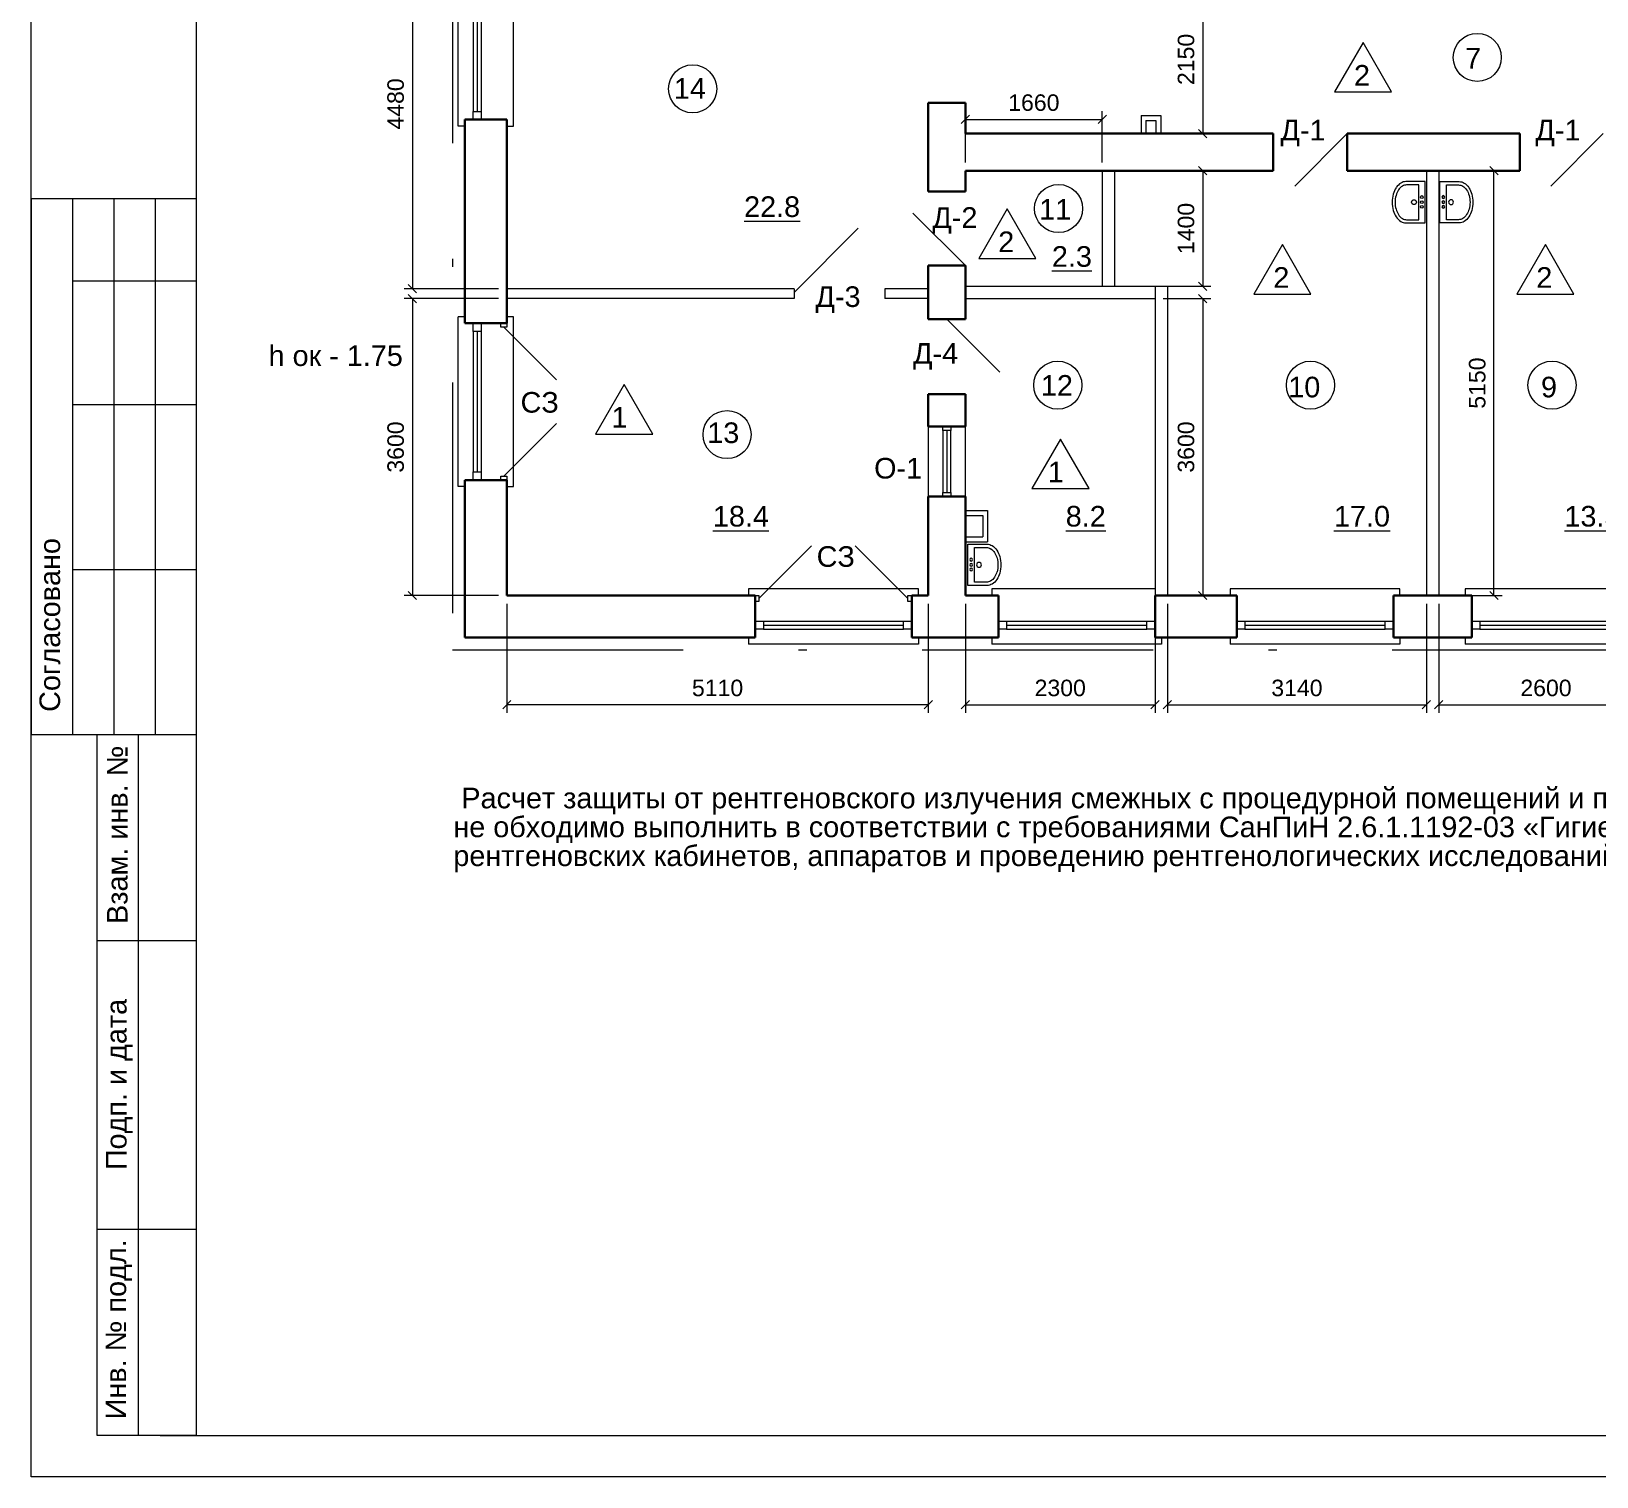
# Model space of a CAD drawing. Header units: metres. Extents: x 14591 to 15202, y 5442 to 5571.
# Drawn here: x 14917.21 to 14936.19, y 5478.8 to 5496.32 of the extents above; entities that cross this region are included whole.
import ezdxf
from ezdxf.enums import TextEntityAlignment as Align

# ---------------------------------------------------------------- set-up
doc = ezdxf.new("R2010")
doc.units = ezdxf.units.M
doc.header["$MEASUREMENT"] = 0
doc.linetypes.add('DGN Style 4', pattern=[5.601258, 2.79888, -1.39944, 0.003499, -1.39944])
doc.layers.get('Defpoints').update_dxf_attribs({"lineweight": 0})
for name, color, linetype, lineweight in [('Level 44', 7, 'Continuous', 0), ('Level 50', 7, 'Continuous', 0), ('Level 63', 7, 'Continuous', 0), ('Стены', 7, 'Continuous', 13)]:
    doc.layers.add(name, color=color, linetype=linetype, lineweight=lineweight)
doc.styles.add('Style-Arial', font='arial.ttf')
doc.styles.add('Style-txt', font='txt.shx')
doc.dimstyles.new('100', dxfattribs={"dimtxt": 0.25, "dimasz": 0.1875, "dimexe": 0.125, "dimexo": 0.125, "dimgap": 0.0625, "dimtad": 1, "dimdec": 0, "dimlfac": 1000, "dimzin": 11, "dimdsep": 46, "dimtxsty": 'Style-txt', "dimblk": 'OBLIQUE', "dimcen": 0.09, "dimadec": 0, "dimazin": 3, "dimtfac": 1, "dimtdec": 0, "dimtmove": 0, "dimatfit": 3, "dimldrblk": 'TerminatorOpen', "dimfxl": 1, "dimfrac": 2, "dimtzin": 11, "dimlwd": 0, "dimlwe": 0, "dimarcsym": 0})

# ---------------------------------------------------------------- blocks, each defined once
blk = doc.blocks.new('*U50')
at = {"layer": 'Стены', "color": 7, "linetype": 'Continuous', "lineweight": 0}
for p, q in [((-1.03, 0.335), (1.03, 0.335)), ((-1.03, 0.255), (-1.03, 0.335)), ((1.03, 0.255), (1.03, 0.335)), ((0.85, 0.155), (-0.85, 0.155)), ((0.85, 0.105), (-0.85, 0.105)), ((0.85, 0.055), (-0.85, 0.055)), ((-0.95, -0.335), (1.03, -0.335)), ((1.03, -0.335), (1.03, -0.255))]:
    blk.add_line(p, q, dxfattribs=at)
at = {"layer": 'Стены', "color": 7, "linetype": 'Continuous', "lineweight": 30}
for p, q in [((-0.95, -0.255), (-0.95, 0.255)), ((0.95, -0.255), (0.95, 0.255))]:
    blk.add_line(p, q, dxfattribs=at)
at = {"layer": 'Стены', "color": 7, "linetype": 'Continuous', "lineweight": 13, "flags": 128}
for points in [[(-0.95, 0.155), (-0.85, 0.155), (-0.85, 0.055), (-0.95, 0.055), (-0.95, 0.155)], [(0.85, 0.155), (0.95, 0.155), (0.95, 0.055), (0.85, 0.055), (0.85, 0.155)]]:
    blk.add_lwpolyline(points, close=True, dxfattribs=at)
blk = doc.blocks.new('*U54')
at = {"layer": 'Стены', "color": 7, "linetype": 'Continuous', "lineweight": 0}
for p, q in [((-0.335, -1.03), (-0.335, 1.03)), ((-0.255, 1.03), (-0.335, 1.03)), ((0.335, 1.03), (0.255, 1.03)), ((0.335, -1.03), (0.335, 1.03)), ((-0.155, 0.85), (-0.155, -0.85)), ((-0.105, 0.85), (-0.105, -0.85)), ((-0.055, 0.85), (-0.055, -0.85)), ((-0.255, -1.03), (-0.335, -1.03)), ((0.255, -1.03), (0.335, -1.03))]:
    blk.add_line(p, q, dxfattribs=at)
at = {"layer": 'Стены', "color": 7, "linetype": 'Continuous', "lineweight": 30}
for p, q in [((0.255, 0.95), (-0.255, 0.95)), ((0.255, -0.95), (-0.255, -0.95))]:
    blk.add_line(p, q, dxfattribs=at)
at = {"layer": 'Стены', "color": 7, "linetype": 'Continuous', "lineweight": 13, "flags": 128}
for points in [[(-0.155, 0.85), (-0.155, 0.95), (-0.055, 0.95), (-0.055, 0.85), (-0.155, 0.85)], [(-0.155, -0.95), (-0.155, -0.85), (-0.055, -0.85), (-0.055, -0.95), (-0.155, -0.95)]]:
    blk.add_lwpolyline(points, close=True, dxfattribs=at)
blk = doc.blocks.new('ум6')
at = {"layer": 'Стены', "color": 7, "linetype": 'Continuous', "lineweight": 0}
for p, q in [((-0.325, 0), (-0.325, -0.306)), ((0.325, 0), (-0.325, 0)), ((0.325, -0.306), (0.325, 0)), ((-0.274, -0.103), (-0.274, -0.294)), ((0.275, -0.103), (-0.274, -0.103)), ((0.275, -0.294), (0.275, -0.103))]:
    blk.add_line(p, q, dxfattribs=at)
for centre, radius in [((-0.082, -0.054), 0.0217), ((-0.001, -0.176), 0.0383), ((-0.001, -0.054), 0.0217), ((0.074, -0.054), 0.0217)]:
    blk.add_circle(centre, radius, dxfattribs=at)
for centre, radius, start, end in [((-0.18, -0.306), 0.145, 180, 212.1154), ((-0.094, -0.251), 0.247, 212.1154, 236.5784), ((-0.151, -0.294), 0.122, 180, 212.1154), ((-0.079, -0.248), 0.208, 212.1154, 236.5784), ((-0.037, -0.165), 0.35, 236.5784, 254.7118), ((-0.031, -0.175), 0.295, 236.5784, 254.7118), ((0.001, -0.061), 0.414, 254.7118, 270), ((0.001, -0.061), 0.414, 270, 285.2882), ((0.032, -0.175), 0.295, 285.2882, 303.4216), ((0.037, -0.165), 0.35, 285.2882, 303.4216), ((0.08, -0.248), 0.208, 303.4216, 327.8846), ((0.094, -0.251), 0.247, 303.4216, 327.8846), ((0.153, -0.294), 0.122, 327.8846, 0), ((0.18, -0.306), 0.145, 327.8846, 0), ((0, -0.029), 0.491, 254.7118, 270), ((0, -0.029), 0.491, 270, 285.2882)]:
    blk.add_arc(centre, radius, start, end, dxfattribs=at)
blk = doc.blocks.new('*U150')
at = {"layer": 'Level 50', "color": 7, "linetype": 'Continuous', "lineweight": 0}
for p, q in [((-20.487, -14.5), (-20.487, 14.5)), ((20.513, -14.5), (-20.487, -14.5))]:
    blk.add_line(p, q, dxfattribs=at)
at = {"layer": 'Level 50', "color": 7, "linetype": 'Continuous', "lineweight": 13}
for p, q in [((-18.487, 14), (-18.487, -14)), ((-18.926, -14), (20.013, -14))]:
    blk.add_line(p, q, dxfattribs=at)
at = {"layer": 'Level 63', "color": 7, "linetype": 'Continuous', "lineweight": 13}
for p, q in [((-20.487, 1), (-18.487, 1)), ((-20.487, 1), (-20.487, -5.5)), ((-19.987, 1), (-19.987, -5.5)), ((-19.487, 1), (-19.487, -5.5)), ((-18.987, 1), (-18.987, -5.5)), ((-19.987, 0), (-18.487, 0)), ((-19.987, -1.5), (-18.487, -1.5)), ((-19.987, -3.5), (-18.487, -3.5)), ((-20.487, -5.5), (-18.487, -5.5)), ((-19.687, -5.5), (-18.487, -5.5)), ((-19.187, -14), (-19.187, -5.5)), ((-19.687, -8), (-18.487, -8)), ((-19.687, -11.5), (-18.487, -11.5))]:
    blk.add_line(p, q, dxfattribs=at)
at = {"layer": 'Level 63', "color": 7, "linetype": 'Continuous', "lineweight": 13, "flags": 128}
blk.add_lwpolyline([(-18.487, -14), (-19.687, -14), (-19.687, -5.5)], dxfattribs=at)
at = {"layer": 'Level 63', "color": 7, "linetype": 'Continuous', "lineweight": 0, "style": 'Style-Arial'}
for s, p in [('Согласовано', (-20.263, -4.173)), ('Взам. инв. №', (-19.445, -6.716)), ('Подп. и дата', (-19.457, -9.745)), ('Инв. № подл.', (-19.462, -12.713))]:
    blk.add_text(s, height=0.25002, rotation=90, dxfattribs=at).set_placement(p, align=Align.MIDDLE_CENTER)
blk = doc.blocks.new('формат_А3')
at = {"layer": 'Level 50', "color": 7, "linetype": 'Continuous', "lineweight": 13}
blk.add_blockref('*U150', (20.487, -14.5), dxfattribs=at)
blk = doc.blocks.new('_Oblique')
at = {"color": 0, "linetype": 'ByBlock', "lineweight": -2}
blk.add_line((0.5, 0.5), (-0.5, -0.5), dxfattribs=at)
blk = doc.blocks.new('*D201')
at = {"color": 7, "linetype": 'Continuous', "lineweight": 0, "transparency": 16777216}
for p, q in [((14934.28, 5489.383), (14934.28, 5488.059)), ((14936.88, 5489.383), (14936.88, 5488.059))]:
    blk.add_line(p, q, dxfattribs=at)
at = {"color": 0, "linetype": 'Continuous', "lineweight": 0, "transparency": 16777216}
blk.add_line((14934.28, 5488.159), (14936.88, 5488.159), dxfattribs=at)
at = {"layer": 'Defpoints', "color": 0, "linetype": 'Continuous', "lineweight": 40, "transparency": 16777216}
for p in [(14934.28, 5489.483), (14936.88, 5489.483), (14936.88, 5488.159)]:
    blk.add_point(p, dxfattribs=at)
at = {"color": 0, "linetype": 'Continuous', "lineweight": 0, "transparency": 16777216, "xscale": 0.1, "yscale": 0.1, "zscale": 0.1, "rotation": 180}
blk.add_blockref('_Oblique', (14934.28, 5488.159), dxfattribs=at)
at = {"color": 0, "linetype": 'Continuous', "lineweight": 0, "transparency": 16777216, "xscale": 0.1, "yscale": 0.1, "zscale": 0.1}
blk.add_blockref('_Oblique', (14936.88, 5488.159), dxfattribs=at)
at = {"color": 0, "linetype": 'Continuous', "lineweight": 0, "transparency": 16777216, "insert": (14935.58, 5488.361), "char_height": 0.2, "attachment_point": 5, "style": 'Style-Arial'}
blk.add_mtext('2600', dxfattribs=at)
blk = doc.blocks.new('TerminatorOpen')
at = {"color": 0, "linetype": 'ByBlock', "lineweight": -2}
for q in [(-1, 0.5), (-1, 0), (-1, -0.5)]:
    blk.add_line((0, 0), q, dxfattribs=at)
blk = doc.blocks.new('*D202')
at = {"color": 7, "linetype": 'Continuous', "lineweight": 0, "transparency": 16777216}
for p, q in [((14930.99, 5489.383), (14930.99, 5488.059)), ((14934.13, 5489.383), (14934.13, 5488.059))]:
    blk.add_line(p, q, dxfattribs=at)
at = {"color": 0, "linetype": 'Continuous', "lineweight": 0, "transparency": 16777216}
blk.add_line((14930.99, 5488.159), (14934.13, 5488.159), dxfattribs=at)
at = {"layer": 'Defpoints', "color": 0, "linetype": 'Continuous', "lineweight": 40, "transparency": 16777216}
for p in [(14930.99, 5489.483), (14934.13, 5489.483), (14934.13, 5488.159)]:
    blk.add_point(p, dxfattribs=at)
at = {"color": 0, "linetype": 'Continuous', "lineweight": 0, "transparency": 16777216, "xscale": 0.1, "yscale": 0.1, "zscale": 0.1, "rotation": 180}
blk.add_blockref('_Oblique', (14930.99, 5488.159), dxfattribs=at)
at = {"color": 0, "linetype": 'Continuous', "lineweight": 0, "transparency": 16777216, "xscale": 0.1, "yscale": 0.1, "zscale": 0.1}
blk.add_blockref('_Oblique', (14934.13, 5488.159), dxfattribs=at)
at = {"color": 0, "linetype": 'Continuous', "lineweight": 0, "transparency": 16777216, "insert": (14932.56, 5488.361), "char_height": 0.2, "attachment_point": 5, "style": 'Style-Arial'}
blk.add_mtext('3140', dxfattribs=at)
blk = doc.blocks.new('*D203')
at = {"color": 7, "linetype": 'Continuous', "lineweight": 0, "transparency": 16777216}
for p, q in [((14928.54, 5489.383), (14928.54, 5488.059)), ((14930.84, 5489.179), (14930.84, 5488.059))]:
    blk.add_line(p, q, dxfattribs=at)
at = {"color": 0, "linetype": 'Continuous', "lineweight": 0, "transparency": 16777216}
blk.add_line((14928.54, 5488.159), (14930.84, 5488.159), dxfattribs=at)
at = {"layer": 'Defpoints', "color": 0, "linetype": 'Continuous', "lineweight": 40, "transparency": 16777216}
for p in [(14928.54, 5489.483), (14930.84, 5489.279), (14930.84, 5488.159)]:
    blk.add_point(p, dxfattribs=at)
at = {"color": 0, "linetype": 'Continuous', "lineweight": 0, "transparency": 16777216, "xscale": 0.1, "yscale": 0.1, "zscale": 0.1, "rotation": 180}
blk.add_blockref('_Oblique', (14928.54, 5488.159), dxfattribs=at)
at = {"color": 0, "linetype": 'Continuous', "lineweight": 0, "transparency": 16777216, "xscale": 0.1, "yscale": 0.1, "zscale": 0.1}
blk.add_blockref('_Oblique', (14930.84, 5488.159), dxfattribs=at)
at = {"color": 0, "linetype": 'Continuous', "lineweight": 0, "transparency": 16777216, "insert": (14929.69, 5488.361), "char_height": 0.2, "attachment_point": 5, "style": 'Style-Arial'}
blk.add_mtext('2300', dxfattribs=at)
blk = doc.blocks.new('*D204')
at = {"color": 7, "linetype": 'Continuous', "lineweight": 0, "transparency": 16777216}
for p, q in [((14922.98, 5489.383), (14922.98, 5488.059)), ((14928.09, 5489.383), (14928.09, 5488.059))]:
    blk.add_line(p, q, dxfattribs=at)
at = {"color": 0, "linetype": 'Continuous', "lineweight": 0, "transparency": 16777216}
blk.add_line((14928.09, 5488.159), (14922.98, 5488.159), dxfattribs=at)
at = {"layer": 'Defpoints', "color": 0, "linetype": 'Continuous', "lineweight": 40, "transparency": 16777216}
for p in [(14922.98, 5489.483), (14928.09, 5489.483), (14922.98, 5488.159)]:
    blk.add_point(p, dxfattribs=at)
at = {"color": 0, "linetype": 'Continuous', "lineweight": 0, "transparency": 16777216, "xscale": 0.1, "yscale": 0.1, "zscale": 0.1, "rotation": 180}
blk.add_blockref('_Oblique', (14922.98, 5488.159), dxfattribs=at)
at = {"color": 0, "linetype": 'Continuous', "lineweight": 0, "transparency": 16777216, "xscale": 0.1, "yscale": 0.1, "zscale": 0.1}
blk.add_blockref('_Oblique', (14928.09, 5488.159), dxfattribs=at)
at = {"color": 0, "linetype": 'Continuous', "lineweight": 0, "transparency": 16777216, "insert": (14925.535, 5488.361), "char_height": 0.2, "attachment_point": 5, "style": 'Style-Arial'}
blk.add_mtext('5110', dxfattribs=at)
blk = doc.blocks.new('*D271')
at = {"color": 7, "linetype": 'Continuous', "lineweight": 0, "transparency": 16777216}
for p, q in [((14922.88, 5497.683), (14921.734, 5497.683)), ((14922.88, 5493.203), (14921.734, 5493.203))]:
    blk.add_line(p, q, dxfattribs=at)
at = {"color": 0, "linetype": 'Continuous', "lineweight": 0, "transparency": 16777216}
blk.add_line((14921.834, 5497.683), (14921.834, 5493.203), dxfattribs=at)
at = {"layer": 'Defpoints', "color": 0, "linetype": 'Continuous', "lineweight": 40, "transparency": 16777216}
for p in [(14922.98, 5497.683), (14921.834, 5493.203), (14922.98, 5493.203)]:
    blk.add_point(p, dxfattribs=at)
at = {"color": 0, "linetype": 'Continuous', "lineweight": 0, "transparency": 16777216, "xscale": 0.1, "yscale": 0.1, "zscale": 0.1}
for p, rotation in [((14921.834, 5497.683), 90), ((14921.834, 5493.203), 270)]:
    blk.add_blockref('_Oblique', p, dxfattribs=dict(at, rotation=rotation))
at = {"color": 0, "linetype": 'Continuous', "lineweight": 0, "transparency": 16777216, "insert": (14921.632, 5495.443), "char_height": 0.2, "attachment_point": 5, "rotation": 90, "style": 'Style-Arial'}
blk.add_mtext('4480', dxfattribs=at)
blk = doc.blocks.new('*D272')
at = {"color": 7, "linetype": 'Continuous', "lineweight": 0, "transparency": 16777216}
for p, q in [((14922.88, 5493.083), (14921.734, 5493.083)), ((14922.88, 5489.483), (14921.734, 5489.483))]:
    blk.add_line(p, q, dxfattribs=at)
at = {"color": 0, "linetype": 'Continuous', "lineweight": 0, "transparency": 16777216}
blk.add_line((14921.834, 5493.083), (14921.834, 5489.483), dxfattribs=at)
at = {"layer": 'Defpoints', "color": 0, "linetype": 'Continuous', "lineweight": 40, "transparency": 16777216}
for p in [(14922.98, 5493.083), (14921.834, 5489.483), (14922.98, 5489.483)]:
    blk.add_point(p, dxfattribs=at)
at = {"color": 0, "linetype": 'Continuous', "lineweight": 0, "transparency": 16777216, "xscale": 0.1, "yscale": 0.1, "zscale": 0.1}
for p, rotation in [((14921.834, 5493.083), 90), ((14921.834, 5489.483), 270)]:
    blk.add_blockref('_Oblique', p, dxfattribs=dict(at, rotation=rotation))
at = {"color": 0, "linetype": 'Continuous', "lineweight": 0, "transparency": 16777216, "insert": (14921.632, 5491.283), "char_height": 0.2, "attachment_point": 5, "rotation": 90, "style": 'Style-Arial'}
blk.add_mtext('3600', dxfattribs=at)
blk = doc.blocks.new('*U282')
at = {"layer": 'Level 63', "color": 7, "linetype": 'Continuous', "lineweight": 0}
for p, q in [((-0.904, -0.301), (-0.265, 0.338)), ((0.265, 0.338), (0.904, -0.301))]:
    blk.add_line(p, q, dxfattribs=at)
at = {"layer": 'Level 63', "color": 7, "linetype": 'Continuous', "lineweight": 13, "flags": 128}
for points in [[(-0.95, -0.265), (-0.904, -0.265), (-0.904, -0.338), (-0.95, -0.338), (-0.95, -0.265)], [(0.904, -0.265), (0.95, -0.265), (0.95, -0.338), (0.904, -0.338), (0.904, -0.265)]]:
    blk.add_lwpolyline(points, close=True, dxfattribs=at)
blk = doc.blocks.new('*D324')
at = {"color": 7, "linetype": 'Continuous', "lineweight": 0, "transparency": 16777216}
for p, q in [((14930.94, 5493.083), (14931.518, 5493.083)), ((14930.94, 5489.483), (14931.518, 5489.483))]:
    blk.add_line(p, q, dxfattribs=at)
at = {"color": 0, "linetype": 'Continuous', "lineweight": 0, "transparency": 16777216}
blk.add_line((14931.418, 5493.083), (14931.418, 5489.483), dxfattribs=at)
at = {"layer": 'Defpoints', "color": 0, "linetype": 'Continuous', "lineweight": 40, "transparency": 16777216}
for p in [(14930.84, 5493.083), (14930.84, 5489.483), (14931.418, 5489.483)]:
    blk.add_point(p, dxfattribs=at)
at = {"color": 0, "linetype": 'Continuous', "lineweight": 0, "transparency": 16777216, "xscale": 0.1, "yscale": 0.1, "zscale": 0.1}
for p, rotation in [((14931.418, 5493.083), 90), ((14931.418, 5489.483), 270)]:
    blk.add_blockref('_Oblique', p, dxfattribs=dict(at, rotation=rotation))
at = {"color": 0, "linetype": 'Continuous', "lineweight": 0, "transparency": 16777216, "insert": (14931.216, 5491.283), "char_height": 0.2, "attachment_point": 5, "rotation": 90, "style": 'Style-Arial'}
blk.add_mtext('3600', dxfattribs=at)
blk = doc.blocks.new('*D331')
at = {"color": 7, "linetype": 'Continuous', "lineweight": 0, "transparency": 16777216}
for p, q in [((14930.45, 5494.633), (14931.518, 5494.633)), ((14930.45, 5493.233), (14931.518, 5493.233))]:
    blk.add_line(p, q, dxfattribs=at)
at = {"color": 0, "linetype": 'Continuous', "lineweight": 0, "transparency": 16777216}
blk.add_line((14931.418, 5494.633), (14931.418, 5493.233), dxfattribs=at)
at = {"layer": 'Defpoints', "color": 0, "linetype": 'Continuous', "lineweight": 40, "transparency": 16777216}
for p in [(14930.35, 5494.633), (14930.35, 5493.233), (14931.418, 5493.233)]:
    blk.add_point(p, dxfattribs=at)
at = {"color": 0, "linetype": 'Continuous', "lineweight": 0, "transparency": 16777216, "xscale": 0.1, "yscale": 0.1, "zscale": 0.1}
for p, rotation in [((14931.418, 5494.633), 90), ((14931.418, 5493.233), 270)]:
    blk.add_blockref('_Oblique', p, dxfattribs=dict(at, rotation=rotation))
at = {"color": 0, "linetype": 'Continuous', "lineweight": 0, "transparency": 16777216, "insert": (14931.216, 5493.933), "char_height": 0.2, "attachment_point": 5, "rotation": 90, "style": 'Style-Arial'}
blk.add_mtext('1400', dxfattribs=at)
blk = doc.blocks.new('*D332')
at = {"color": 7, "linetype": 'Continuous', "lineweight": 0, "transparency": 16777216}
for p, q in [((14934.317, 5494.633), (14935.049, 5494.633)), ((14934.305, 5489.483), (14935.049, 5489.483))]:
    blk.add_line(p, q, dxfattribs=at)
at = {"color": 0, "linetype": 'Continuous', "lineweight": 0, "transparency": 16777216}
blk.add_line((14934.949, 5489.483), (14934.949, 5494.633), dxfattribs=at)
at = {"layer": 'Defpoints', "color": 0, "linetype": 'Continuous', "lineweight": 40, "transparency": 16777216}
for p in [(14934.217, 5494.633), (14934.949, 5494.633), (14934.205, 5489.483)]:
    blk.add_point(p, dxfattribs=at)
at = {"color": 0, "linetype": 'Continuous', "lineweight": 0, "transparency": 16777216, "xscale": 0.1, "yscale": 0.1, "zscale": 0.1}
for p, rotation in [((14934.949, 5494.633), 90), ((14934.949, 5489.483), 270)]:
    blk.add_blockref('_Oblique', p, dxfattribs=dict(at, rotation=rotation))
at = {"color": 0, "linetype": 'Continuous', "lineweight": 0, "transparency": 16777216, "insert": (14934.747, 5492.058), "char_height": 0.2, "attachment_point": 5, "rotation": 90, "style": 'Style-Arial'}
blk.add_mtext('5150', dxfattribs=at)
blk = doc.blocks.new('*D333')
at = {"color": 7, "linetype": 'Continuous', "lineweight": 0, "transparency": 16777216}
for p, q in [((14928.54, 5494.733), (14928.54, 5495.356)), ((14930.2, 5494.733), (14930.2, 5495.356))]:
    blk.add_line(p, q, dxfattribs=at)
at = {"color": 0, "linetype": 'Continuous', "lineweight": 0, "transparency": 16777216}
blk.add_line((14928.54, 5495.256), (14930.2, 5495.256), dxfattribs=at)
at = {"layer": 'Defpoints', "color": 0, "linetype": 'Continuous', "lineweight": 40, "transparency": 16777216}
for p in [(14930.2, 5495.256), (14928.54, 5494.633), (14930.2, 5494.633)]:
    blk.add_point(p, dxfattribs=at)
at = {"color": 0, "linetype": 'Continuous', "lineweight": 0, "transparency": 16777216, "xscale": 0.1, "yscale": 0.1, "zscale": 0.1, "rotation": 180}
blk.add_blockref('_Oblique', (14928.54, 5495.256), dxfattribs=at)
at = {"color": 0, "linetype": 'Continuous', "lineweight": 0, "transparency": 16777216, "xscale": 0.1, "yscale": 0.1, "zscale": 0.1}
blk.add_blockref('_Oblique', (14930.2, 5495.256), dxfattribs=at)
at = {"color": 0, "linetype": 'Continuous', "lineweight": 0, "transparency": 16777216, "insert": (14929.37, 5495.458), "char_height": 0.2, "attachment_point": 5, "style": 'Style-Arial'}
blk.add_mtext('1660', dxfattribs=at)
blk = doc.blocks.new('*D334')
at = {"color": 7, "linetype": 'Continuous', "lineweight": 0, "transparency": 16777216}
for p, q in [((14931.86, 5497.233), (14931.318, 5497.233)), ((14932.17, 5495.083), (14931.318, 5495.083))]:
    blk.add_line(p, q, dxfattribs=at)
at = {"color": 0, "linetype": 'Continuous', "lineweight": 0, "transparency": 16777216}
blk.add_line((14931.418, 5497.233), (14931.418, 5495.083), dxfattribs=at)
at = {"layer": 'Defpoints', "color": 0, "linetype": 'Continuous', "lineweight": 40, "transparency": 16777216}
for p in [(14931.96, 5497.233), (14931.418, 5495.083), (14932.27, 5495.083)]:
    blk.add_point(p, dxfattribs=at)
at = {"color": 0, "linetype": 'Continuous', "lineweight": 0, "transparency": 16777216, "xscale": 0.1, "yscale": 0.1, "zscale": 0.1}
for p, rotation in [((14931.418, 5497.233), 90), ((14931.418, 5495.083), 270)]:
    blk.add_blockref('_Oblique', p, dxfattribs=dict(at, rotation=rotation))
at = {"color": 0, "linetype": 'Continuous', "lineweight": 0, "transparency": 16777216, "insert": (14931.216, 5495.983), "char_height": 0.2, "attachment_point": 5, "rotation": 90, "style": 'Style-Arial'}
blk.add_mtext('2150', dxfattribs=at)

msp = doc.modelspace()

# ---------------------------------------------------------------- linework, layer by layer
at = {"color": 7, "linetype": 'Continuous', "lineweight": 13}
for p, q in [((14930.19989345, 5494.63303145), (14930.19989345, 5493.23303145)), ((14930.34989345, 5494.63303145), (14930.34989345, 5493.23303145)), ((14928.53989345, 5493.23303145), (14930.98989345, 5493.23303145)), ((14928.53989345, 5493.08303145), (14930.83989345, 5493.08303145))]:
    msp.add_line(p, q, dxfattribs=at)
at = {"color": 7, "linetype": 'Continuous', "lineweight": 0}
for p, q in [((14928.26489345, 5491.48303145), (14928.26489345, 5490.73303145)), ((14928.31489345, 5491.48303145), (14928.31489345, 5490.73303145)), ((14928.36489345, 5490.73303145), (14928.36489345, 5491.48303145))]:
    msp.add_line(p, q, dxfattribs=at)
at = {"color": 7, "linetype": 'Continuous', "lineweight": 13, "flags": 128}
for points in [[(14928.26489345, 5491.53303145), (14928.36489345, 5491.53303145), (14928.36489345, 5491.48303145), (14928.26489345, 5491.48303145), (14928.26489345, 5491.53303145)], [(14928.26489345, 5490.73303145), (14928.36489345, 5490.73303145), (14928.36489345, 5490.68303145), (14928.26489345, 5490.68303145), (14928.26489345, 5490.73303145)]]:
    msp.add_lwpolyline(points, close=True, dxfattribs=at)
at = {"layer": 'Level 63', "color": 1, "linetype": 'DGN Style 4', "lineweight": 13}
for p, q in [((14922.31989345, 5503.46303145), (14922.31989345, 5488.82303145)), ((14922.31989345, 5488.82303145), (14940.02989345, 5488.82303145))]:
    msp.add_line(p, q, dxfattribs=at)
at = {"layer": 'Стены', "color": 7, "linetype": 'Continuous', "lineweight": 30}
for p, q in [((14928.53989345, 5495.45803145), (14928.08989345, 5495.45803145)), ((14928.08989345, 5495.45803145), (14928.08989345, 5494.38303145)), ((14928.53989345, 5495.45803145), (14928.53989345, 5495.08303145)), ((14922.46989345, 5495.25303145), (14922.46989345, 5492.78303145)), ((14922.97989345, 5495.25303145), (14922.97989345, 5492.78303145)), ((14928.53989345, 5495.08303145), (14932.26989345, 5495.08303145)), ((14932.26989345, 5495.08303145), (14932.26989345, 5494.63303145)), ((14933.16989345, 5495.08303145), (14933.16989345, 5494.63303145)), ((14933.16989345, 5495.08303145), (14935.26438749, 5495.08303145)), ((14935.26438749, 5495.08303145), (14935.26438749, 5494.63303145)), ((14928.53989345, 5494.63303145), (14928.53989345, 5494.38303145)), ((14928.53989345, 5494.63303145), (14932.26989345, 5494.63303145)), ((14933.16989345, 5494.63303145), (14935.26438749, 5494.63303145)), ((14928.08989345, 5494.38303145), (14928.53989345, 5494.38303145)), ((14928.08989345, 5493.48303145), (14928.53989345, 5493.48303145)), ((14928.08989345, 5493.48303145), (14928.08989345, 5492.83303145)), ((14928.53989345, 5493.48303145), (14928.53989345, 5492.83303145)), ((14928.08989345, 5492.83303145), (14928.53989345, 5492.83303145)), ((14928.08989345, 5492.83303145), (14928.53989345, 5492.83303145)), ((14928.08989345, 5491.92303145), (14928.08989345, 5491.53303145)), ((14928.08989345, 5491.92303145), (14928.53989345, 5491.92303145)), ((14928.08989345, 5491.92303145), (14928.53989345, 5491.92303145)), ((14928.53989345, 5491.92303145), (14928.53989345, 5491.53303145)), ((14928.08989345, 5491.53303145), (14928.53989345, 5491.53303145)), ((14922.46989345, 5490.88303145), (14922.46989345, 5488.97303145)), ((14922.97989345, 5490.88303145), (14922.97989345, 5489.48303145)), ((14928.08989345, 5490.68303145), (14928.53989345, 5490.68303145)), ((14928.08989345, 5490.68303145), (14928.08989345, 5489.48303145)), ((14928.08989345, 5490.68303145), (14928.53989345, 5490.68303145)), ((14928.53989345, 5490.68303145), (14928.53989345, 5489.48303145)), ((14922.97989345, 5489.48303145), (14925.98989345, 5489.48303145)), ((14927.88989345, 5489.48303145), (14928.08989345, 5489.48303145)), ((14928.53989345, 5489.48303145), (14928.93989345, 5489.48303145)), ((14930.83989345, 5489.48303145), (14931.82989345, 5489.48303145)), ((14933.72989345, 5489.48303145), (14934.67989345, 5489.48303145)), ((14922.46989345, 5488.97303145), (14925.98989345, 5488.97303145)), ((14927.88989345, 5488.97303145), (14928.93989345, 5488.97303145)), ((14930.83989345, 5488.97303145), (14931.82989345, 5488.97303145)), ((14933.72989345, 5488.97303145), (14934.67989345, 5488.97303145))]:
    msp.add_line(p, q, dxfattribs=at)
at = {"layer": 'Стены', "color": 7, "linetype": 'Continuous', "lineweight": 13}
for p, q in [((14930.66989345, 5495.30303145), (14930.66989345, 5495.08303145)), ((14930.66989345, 5495.30303145), (14930.90989345, 5495.30303145)), ((14930.90989345, 5495.30303145), (14930.90989345, 5495.08303145)), ((14934.12989345, 5494.63303145), (14934.12989345, 5491.28303145)), ((14934.27989345, 5494.63303145), (14934.27989345, 5491.28303145)), ((14930.83989345, 5493.23303145), (14930.83989345, 5489.48303145)), ((14930.98989345, 5493.23303145), (14930.98989345, 5489.48303145)), ((14926.46352782, 5493.20303145), (14922.97989345, 5493.20303145)), ((14926.46352782, 5493.08303145), (14922.97989345, 5493.08303145)), ((14926.46352782, 5493.20303145), (14926.46352782, 5493.08303145)), ((14927.56352782, 5493.20303145), (14927.56352782, 5493.08303145)), ((14928.08989345, 5493.20303145), (14927.56352782, 5493.20303145)), ((14928.08989345, 5493.08303145), (14927.56352782, 5493.08303145)), ((14934.12989345, 5491.28303145), (14934.12989345, 5490.38303145)), ((14934.27989345, 5491.28303145), (14934.27989345, 5490.38303145)), ((14928.53989345, 5490.51303145), (14928.80989345, 5490.51303145)), ((14928.80989345, 5490.51303145), (14928.80989345, 5490.13303145)), ((14934.12989345, 5490.38303145), (14934.12989345, 5489.48303145)), ((14934.27989345, 5490.38303145), (14934.27989345, 5489.48303145)), ((14928.53989345, 5490.13303145), (14928.80989345, 5490.13303145))]:
    msp.add_line(p, q, dxfattribs=at)
at = {"layer": 'Стены', "color": 7, "linetype": 'Continuous', "lineweight": 0}
for p, q in [((14930.72989345, 5495.24303145), (14930.84989345, 5495.24303145)), ((14930.72989345, 5495.24303145), (14930.72989345, 5495.08303145)), ((14930.84989345, 5495.24303145), (14930.84989345, 5495.08303145)), ((14932.53349735, 5494.44663535), (14933.16989345, 5495.08303145)), ((14935.63799139, 5494.44663535), (14936.27438749, 5495.08303145)), ((14928.53989345, 5493.48303145), (14927.90349735, 5494.11942755)), ((14926.46352782, 5493.15803145), (14927.24134528, 5493.93584891)), ((14928.95836062, 5492.18956428), (14928.31489345, 5492.83303145)), ((14928.08989345, 5491.53303145), (14928.08989345, 5490.68303145)), ((14928.53989345, 5490.68303145), (14928.53989345, 5491.53303145)), ((14928.53989345, 5490.45303145), (14928.74989345, 5490.45303145)), ((14928.74989345, 5490.45303145), (14928.74989345, 5490.19303145)), ((14928.53989345, 5490.19303145), (14928.74989345, 5490.19303145))]:
    msp.add_line(p, q, dxfattribs=at)
at = {"layer": 'Стены', "color": 7, "linetype": 'Continuous', "lineweight": 13, "flags": 128}
for points in [[(14933.36209165, 5496.18864645), (14933.01568148, 5495.58864645), (14933.70850181, 5495.58864645), (14933.36209165, 5496.18864645)], [(14929.04796021, 5494.169933), (14928.70155005, 5493.569933), (14929.39437037, 5493.569933), (14929.04796021, 5494.169933)], [(14932.38406118, 5493.73762725), (14932.03765102, 5493.13762725), (14932.73047134, 5493.13762725), (14932.38406118, 5493.73762725)], [(14935.57266223, 5493.73762725), (14935.22625207, 5493.13762725), (14935.91907239, 5493.13762725), (14935.57266223, 5493.73762725)], [(14924.40171296, 5492.04097192), (14924.0553028, 5491.44097192), (14924.74812312, 5491.44097192), (14924.40171296, 5492.04097192)], [(14929.69242878, 5491.37900374), (14929.34601862, 5490.77900374), (14930.03883895, 5490.77900374), (14929.69242878, 5491.37900374)]]:
    msp.add_lwpolyline(points, close=True, dxfattribs=at)
at = {"layer": 'Стены', "color": 7, "linetype": 'Continuous', "lineweight": 0}
for centre in [(14934.74696965, 5496.00706197), (14925.23260553, 5495.62631309), (14929.66925282, 5494.17495731), (14929.66063279, 5492.03332295), (14932.72438915, 5492.03332295), (14935.65317826, 5492.03332295), (14925.65017765, 5491.43421556)]:
    msp.add_circle(centre, 0.29156969, dxfattribs=at)

# ---------------------------------------------------------------- block references
at = {"layer": 'Level 50', "color": 7, "linetype": 'Continuous', "lineweight": 13}
msp.add_blockref('формат_А3', (14917.21346478, 5507.79848889), dxfattribs=at)
at = {"layer": 'Level 63', "color": 7, "linetype": 'Continuous', "lineweight": 0, "rotation": 270}
msp.add_blockref('*U282', (14923.244912, 5491.83307611), dxfattribs=at)
at = {"layer": 'Level 63', "color": 7, "linetype": 'Continuous', "lineweight": 0}
msp.add_blockref('*U282', (14926.93984879, 5489.74805), dxfattribs=at)
at = {"layer": 'Стены', "color": 7, "linetype": 'Continuous', "lineweight": 30}
for p in [(14922.72491288, 5496.20308091), (14922.72491288, 5491.83308091)]:
    msp.add_blockref('*U54', p, dxfattribs=at)
at = {"layer": 'Стены', "color": 7, "linetype": 'Continuous', "lineweight": 0, "xscale": 0.7689468503965201, "yscale": 0.7689468503965201, "zscale": 0.7689468503965201, "rotation": 270}
msp.add_blockref('ум6', (14934.11547453, 5494.2512818), dxfattribs=at)
at = {"layer": 'Стены', "color": 7, "linetype": 'Continuous', "lineweight": 0, "extrusion": (0, 0, -1), "xscale": 0.7689468503965201, "yscale": 0.7689468503965201, "zscale": 0.7689468503965201, "rotation": 270}
for p in [(-14934.29400821, 5494.2512818), (-14928.56926625, 5489.85463181)]:
    msp.add_blockref('ум6', p, dxfattribs=at)
at = {"layer": 'Стены', "color": 7, "linetype": 'Continuous', "lineweight": 30}
for name, p, rotation in [('*U54', (14926.93984399, 5489.22805088), 90), ('*U50', (14929.88987403, 5489.22798199), 180), ('*U54', (14932.77984399, 5489.22805088), 90), ('*U54', (14935.62984399, 5489.22805088), 90)]:
    msp.add_blockref(name, p, dxfattribs=dict(at, rotation=rotation))

# ---------------------------------------------------------------- texts
at = {"color": 7, "linetype": 'Continuous', "lineweight": 0, "insert": (14920.09029533, 5492.51609723), "char_height": 0.25, "attachment_point": 1, "line_spacing_factor": 0.6, "style": 'Style-Arial'}
msp.add_mtext('h ок - 1.75\\P', dxfattribs=at)
at = {"layer": 'Level 44', "color": 7, "linetype": 'Continuous', "lineweight": 13, "style": 'Style-Arial'}
for s, p in [('%%u22.8%%U', (14925.85613084, 5494.32273775)), ('%%u2.3%%U', (14929.58893909, 5493.71873088)), ('%%u18.4%%U', (14925.47822256, 5490.5690747)), ('%%u8.2%%U', (14929.75668409, 5490.5690747)), ('%%u17.0%%U', (14933.00939458, 5490.5690747)), ('%%u13.3%%U', (14935.80321646, 5490.5690747))]:
    msp.add_text(s, height=0.25, dxfattribs=at).set_placement(p, align=Align.TOP_LEFT)
at = {"layer": 'Level 63', "color": 7, "linetype": 'Continuous', "lineweight": 13, "style": 'Style-Arial'}
for s, p in [('Д-1', (14932.63385206, 5495.12561292)), ('Д-1', (14935.72460186, 5495.12561292)), ('Д-2', (14928.41220928, 5494.06577003)), ('Д-3', (14926.99505326, 5493.10659165)), ('Д-4', (14928.17863332, 5492.41760436)), ('СЗ', (14923.37775, 5491.82522748)), ('О-1', (14927.72387636, 5491.02639398)), ('СЗ', (14926.96786357, 5489.95572516))]:
    msp.add_text(s, height=0.25, dxfattribs=at).set_placement(p, align=Align.MIDDLE_CENTER)
at = {"layer": 'Level 63', "color": 18, "linetype": 'Continuous', "lineweight": 13, "true_color": 0x000000, "insert": (14921.62214024, 5487.15261503), "char_height": 0.25, "width": 44.7545731707, "attachment_point": 1, "line_spacing_factor": 0.84, "style": 'Style-Arial'}
msp.add_mtext('\\pl0.70875,t0.70875; Расчет защиты от рентгеновского излучения смежных с процедурной помещений и прилегающей территории \\Pне обходимо выполнить в соответствии с требованиями СанПиН 2.6.1.1192-03 «Гигиенические требования к устройству и эксплуатации \\Pрентгеновских кабинетов, аппаратов и проведению рентгенологических исследований».\\P', dxfattribs=at)
at = {"layer": 'Стены', "color": 7, "linetype": 'Continuous', "lineweight": 13, "style": 'Style-Arial'}
for s, p in [('7', (14934.69669201, 5495.99755611)), ('2', (14933.34907273, 5495.79018695)), ('14', (14925.19896228, 5495.6308682)), ('11', (14929.62925316, 5494.16569389)), ('2', (14929.0349413, 5493.77147349)), ('2', (14932.37104226, 5493.33916774)), ('2', (14935.55964332, 5493.33916774)), ('12', (14929.64975807, 5492.03029252)), ('10', (14932.64924922, 5492.01030754)), ('9', (14935.6165879, 5492.01030754)), ('1', (14924.34552252, 5491.64251242)), ('13', (14925.60443565, 5491.4564158)), ('1', (14929.63623834, 5490.98054424))]:
    msp.add_text(s, height=0.25, dxfattribs=at).set_placement(p, align=Align.MIDDLE_CENTER)

# ---------------------------------------------------------------- dimensions: what is measured, and where the dimension line sits
at = {"color": 7, "linetype": 'Continuous', "lineweight": 0}
for base, p1, p2, angle, picture, middle in [((14921.83368628, 5493.20303145), (14922.97989345, 5497.68303145), (14922.97989345, 5493.20303145), 270, '*D271', (14921.63157168, 5495.44303145)), ((14931.41845142, 5493.23303145), (14930.34989345, 5494.63303145), (14930.34989345, 5493.23303145), 270, '*D331', (14931.21633682, 5493.93303145)), ((14934.94880881, 5494.63303145), (14934.20489345, 5489.48303145), (14934.21714047, 5494.63303145), 90, '*D332', (14934.74669421, 5492.05803145)), ((14921.83368628, 5489.48303145), (14922.97989345, 5493.08303145), (14922.97989345, 5489.48303145), 270, '*D272', (14921.63150347, 5491.28303145)), ((14931.41845142, 5489.48303145), (14930.83989345, 5493.08303145), (14930.83989345, 5489.48303145), 270, '*D324', (14931.21626861, 5491.28303145)), ((14922.97989345, 5488.15924011), (14928.08989345, 5489.48303145), (14922.97989345, 5489.48303145), 180, '*D204', (14925.53489345, 5488.36135471))]:
    dim = msp.add_linear_dim(base=base, p1=p1, p2=p2, angle=angle, dimstyle='100', override={"dimtxt": 0.2, "dimasz": 0.1, "dimexe": 0.1, "dimexo": 0.1, "dimgap": 0.1, "dimdec": 4, "dimtxsty": 'Style-Arial', "dimclre": 7, "dimtdec": 4, "dimtofl": 0, "dimfrac": 0}, dxfattribs=at)
    dim.commit()
    dim.dimension.update_dxf_attribs({"geometry": picture, "text_midpoint": middle})
dim = msp.add_linear_dim(base=(14931.41845142, 5495.08303145), p1=(14931.95989345, 5497.23303145), p2=(14932.26989345, 5495.08303145), angle=270, dimstyle='100', override={"dimtxt": 0.2, "dimasz": 0.1, "dimexe": 0.1, "dimexo": 0.1, "dimgap": 0.1, "dimdec": 4, "dimtxsty": 'Style-Arial', "dimclre": 7, "dimtdec": 4, "dimtofl": 0, "dimfrac": 0}, dxfattribs=at)
dim.commit()
dim.dimension.update_dxf_attribs({"geometry": '*D334', "text_midpoint": (14931.41845142, 5495.98332191), "dimtype": 160})
for base, p1, p2, picture, middle in [((14930.19989345, 5495.25598074), (14928.53989345, 5494.63303145), (14930.19989345, 5494.63303145), '*D333', (14929.36989345, 5495.45809534)), ((14930.83989345, 5488.15924011), (14928.53989345, 5489.48303145), (14930.83989345, 5489.27858582), '*D203', (14929.68989345, 5488.36142292)), ((14934.12989345, 5488.15924011), (14930.98989345, 5489.48303145), (14934.12989345, 5489.48303145), '*D202', (14932.55989345, 5488.36142292)), ((14936.87989345, 5488.15924011), (14934.27989345, 5489.48303145), (14936.87989345, 5489.48303145), '*D201', (14935.57989345, 5488.36135471))]:
    dim = msp.add_linear_dim(base=base, p1=p1, p2=p2, dimstyle='100', override={"dimtxt": 0.2, "dimasz": 0.1, "dimexe": 0.1, "dimexo": 0.1, "dimgap": 0.1, "dimdec": 4, "dimtxsty": 'Style-Arial', "dimclre": 7, "dimtdec": 4, "dimtofl": 0, "dimfrac": 0}, dxfattribs=at)
    dim.commit()
    dim.dimension.update_dxf_attribs({"geometry": picture, "text_midpoint": middle})

doc.saveas('drawing.dxf')
